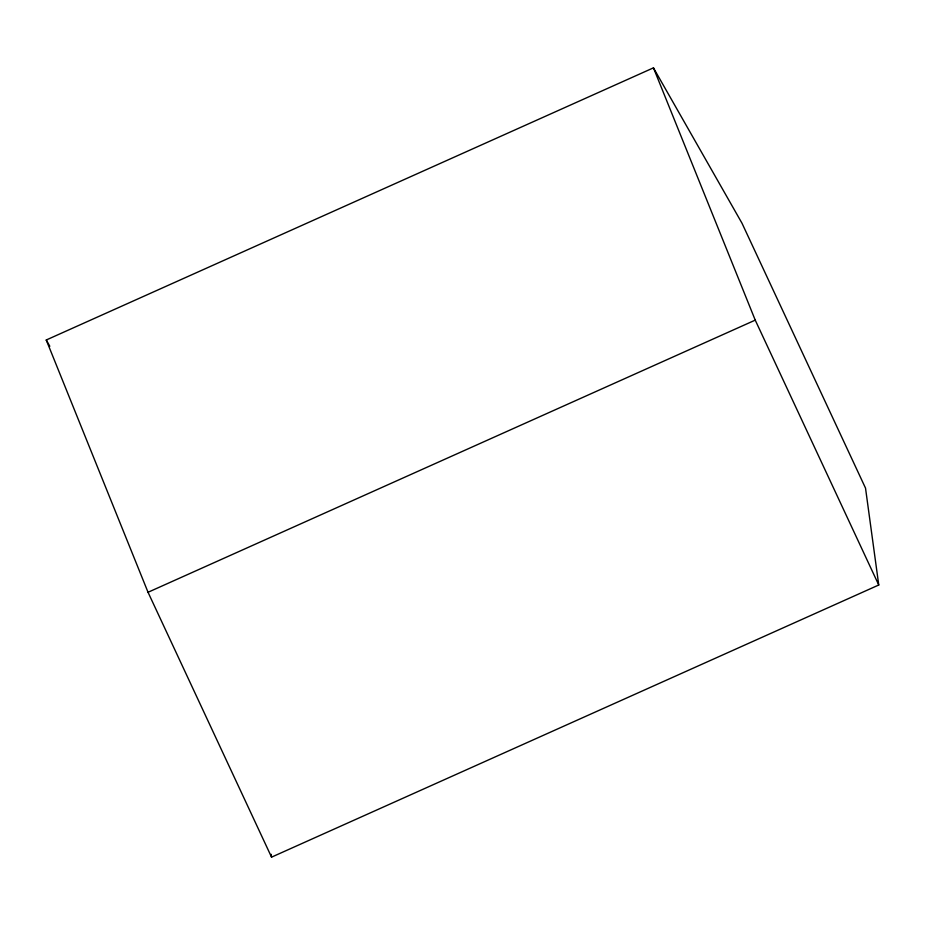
<?xml version="1.0" encoding="UTF-8"?>
<svg xmlns="http://www.w3.org/2000/svg" width="925" height="925" viewBox="0 0 925 925"><rect width="100%" height="100%" fill="white"/><g stroke="black" fill="none" stroke-linecap="round" stroke-linejoin="round"><path stroke-width="1.39" d="M46.25 339.995L653.455 67.849L742.012 223.249L865.522 488.123L878.75 585.005L271.545 857.151L148.035 592.278L46.25 339.995L49.823 346.262M148.035 592.278L755.239 320.131L653.455 67.849M755.239 320.131L878.75 585.005M271.152 854.295L271.545 857.151"/></g></svg>
